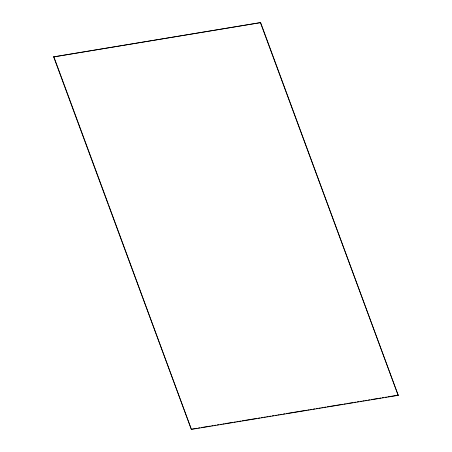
<?xml version="1.0" encoding="UTF-8"?>
<svg xmlns="http://www.w3.org/2000/svg" width="452" height="452" viewBox="0 0 452 452"><rect width="100%" height="100%" fill="white"/><g stroke="black" fill="none" stroke-linecap="round" stroke-linejoin="round"><path stroke-width="0.68" d="M53.658 56.89L260.629 22.6L398.206 395.353L191.371 429.4L53.658 56.89L260.629 22.6M191.371 429.4L108.83 205.519M192.202 429.044L197.078 428.242M198.468 428.01L199.863 427.784M201.253 427.552L210.31 426.061M211.7 425.835L213.095 425.603M214.485 425.377L215.881 425.146M217.271 424.914L218.666 424.688M220.056 424.456L221.452 424.23M222.842 423.999L224.237 423.767M225.627 423.541L232.594 422.394M233.989 422.162L235.379 421.936M236.775 421.705L238.164 421.479M239.56 421.247L240.95 421.015M242.345 420.789L256.968 418.382M258.363 418.151L259.753 417.925M261.149 417.693L262.539 417.462M263.934 417.236L265.324 417.004M266.72 416.778L268.109 416.546M269.505 416.32L270.895 416.089M272.29 415.857L273.68 415.631M275.076 415.399L276.466 415.173M277.861 414.942L279.251 414.716M280.647 414.484L282.037 414.252M283.432 414.026L284.822 413.795M286.218 413.569L306.411 410.241M307.806 410.015L309.202 409.783M310.592 409.552L311.987 409.326M313.377 409.094L314.773 408.868M316.163 408.636L317.558 408.41M318.948 408.179L320.344 407.947M321.734 407.721L323.129 407.489M324.519 407.263L325.915 407.032M327.304 406.8L342.627 404.28M344.017 404.054L345.413 403.822M346.803 403.591L353.074 402.562M354.464 402.331L355.86 402.105M357.249 401.873L358.645 401.642M360.035 401.416L361.43 401.184M362.82 400.958L364.216 400.726M365.606 400.5L367.001 400.269M368.397 400.037L369.787 399.811M371.182 399.579L378.143 398.432M379.539 398.206L380.929 397.975M382.324 397.749L383.714 397.517M385.11 397.285L386.5 397.059M387.895 396.828L398.342 395.11M260.493 22.843L398.206 395.353M53.794 56.647L108.339 204.197"/></g></svg>
